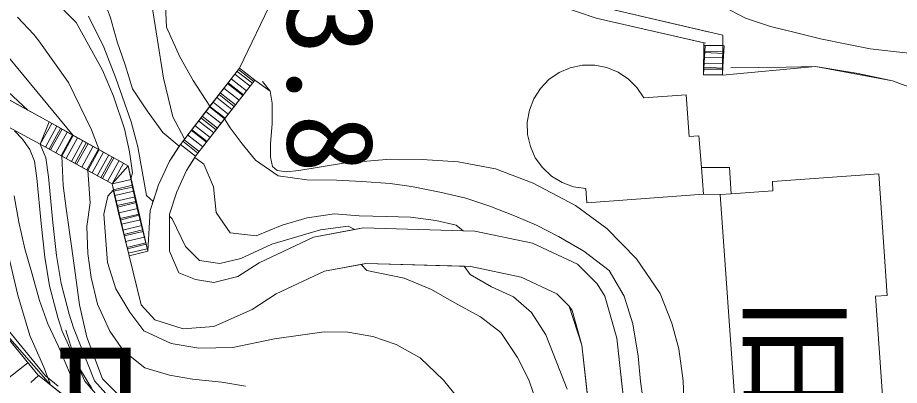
# Model space of a CAD drawing. Units: millimetres on the paper. Extents: x -1 to 831, y -18 to 611.
# Drawn here: x 576.7 to 669.8, y 373.3 to 412.2 of the extents above; entities that cross this region are included whole.
import ezdxf
from ezdxf.enums import TextEntityAlignment as Align

# ---------------------------------------------------------------- set-up
doc = ezdxf.new("R2010")
doc.units = ezdxf.units.MM
for name, color, linetype, lineweight in [('（配置）現況', 8, 'Continuous', 9), ('（配置）現況-地物', 8, 'Continuous', 9), ('（配置）現況-文字', 8, 'Continuous', 9), ('（配置）現況-法表示', 8, 'Continuous', 18), ('（配置）計画-コンタ・法表示', 8, 'Continuous', 9), ('（配置）計画-既存表記', 8, 'Continuous', 18)]:
    doc.layers.add(name, color=color, linetype=linetype, lineweight=lineweight)
doc.styles.add('ＭＳ ゴシック', font='')
doc.styles.get('ＭＳ ゴシック').set_extended_font_data('MS Gothic')

msp = doc.modelspace()

# ---------------------------------------------------------------- linework, layer by layer
at = {"layer": '（配置）現況'}
for p, q in [((625.959, 416.156), (637.772, 412.131)), ((638.122, 413.343), (649.609, 410.681)), ((637.772, 412.131), (649.334, 409.481)), ((649.309, 409.243), (649.134, 406.156)), ((649.309, 409.243), (651.297, 409.218)), ((651.297, 409.218), (651.172, 407.018)), ((567.659, 407.956), (577.734, 402.406)), ((635.047, 406.893), (636.334, 407.156)), ((636.334, 407.156), (637.634, 407.156)), ((637.634, 407.156), (638.909, 406.918)), ((596.984, 402.831), (600.109, 406.831)), ((600.109, 406.831), (596.984, 402.831)), ((600.109, 406.831), (601.722, 405.581)), ((632.797, 405.643), (633.872, 406.381)), ((633.872, 406.381), (635.047, 406.893)), ((638.909, 406.918), (640.109, 406.418)), ((640.109, 406.418), (641.184, 405.693)), ((649.134, 406.156), (651.122, 406.131)), ((651.172, 407.018), (651.122, 406.131)), ((598.534, 401.481), (601.722, 405.581)), ((601.722, 405.581), (598.534, 401.481)), ((631.897, 404.706), (632.797, 405.643)), ((641.184, 405.693), (642.097, 404.793)), ((631.184, 403.618), (631.897, 404.706)), ((642.097, 404.793), (642.822, 403.693)), ((630.734, 402.406), (631.184, 403.618)), ((642.822, 403.693), (647.284, 404.018)), ((647.284, 404.018), (647.597, 399.618)), ((577.734, 402.406), (579.997, 401.156)), ((593.859, 398.793), (596.984, 402.831)), ((596.984, 402.831), (593.859, 398.793)), ((630.509, 401.131), (630.734, 402.406)), ((595.472, 397.543), (598.534, 401.481)), ((598.534, 401.481), (595.472, 397.543)), ((579.997, 401.156), (582.547, 399.731)), ((579.997, 401.156), (582.547, 399.731)), ((630.547, 399.831), (630.509, 401.131)), ((582.547, 399.731), (585.297, 398.206)), ((582.547, 399.731), (585.297, 398.206)), ((630.834, 398.568), (630.547, 399.831)), ((647.597, 399.618), (648.647, 399.706)), ((648.647, 399.706), (648.897, 396.356)), ((579.059, 398.806), (581.347, 397.543)), ((579.059, 398.806), (581.347, 397.543)), ((593.747, 398.618), (593.859, 398.793)), ((585.297, 398.206), (587.859, 396.793)), ((585.297, 398.206), (587.859, 396.793)), ((592.697, 397.006), (593.747, 398.618)), ((631.359, 397.381), (630.834, 398.568)), ((581.347, 397.543), (584.084, 396.018)), ((581.347, 397.543), (584.084, 396.018)), ((591.559, 394.506), (592.697, 397.006)), ((594.497, 396.018), (595.397, 397.406)), ((595.397, 397.406), (595.472, 397.543)), ((632.122, 396.331), (631.359, 397.381)), ((584.084, 396.018), (586.647, 394.606)), ((584.084, 396.018), (586.647, 394.606)), ((587.859, 396.793), (588.334, 396.531)), ((588.334, 396.531), (588.634, 395.156)), ((593.472, 393.768), (594.497, 396.018)), ((633.059, 395.443), (632.122, 396.331)), ((648.897, 396.356), (649.109, 393.518)), ((649.109, 393.518), (648.897, 396.356)), ((648.897, 396.356), (651.859, 396.356)), ((651.859, 396.356), (652.034, 393.581)), ((588.634, 395.156), (588.822, 394.281)), ((634.184, 394.768), (633.059, 395.443)), ((656.397, 394.868), (667.634, 395.668)), ((667.634, 395.668), (668.534, 382.831)), ((586.784, 393.981), (586.647, 394.606)), ((588.822, 394.281), (589.297, 392.018)), ((588.822, 394.281), (589.297, 392.018)), ((590.984, 392.768), (591.559, 394.506)), ((635.397, 394.318), (634.184, 394.768)), ((636.684, 394.118), (635.397, 394.318)), ((636.797, 392.631), (636.684, 394.118)), ((656.459, 393.893), (656.397, 394.868)), ((586.809, 393.856), (586.784, 393.981)), ((587.309, 391.556), (586.809, 393.856)), ((587.309, 391.556), (586.809, 393.856)), ((592.697, 391.406), (593.472, 393.768)), ((649.109, 393.518), (636.797, 392.631)), ((650.872, 393.506), (649.109, 393.518)), ((650.872, 393.506), (652.034, 393.581)), ((652.034, 393.581), (650.872, 393.506)), ((652.534, 370.131), (650.872, 393.506)), ((652.034, 393.581), (656.459, 393.893)), ((590.659, 391.793), (590.984, 392.768)), ((588.447, 387.006), (587.309, 391.556)), ((588.447, 387.006), (587.309, 391.556)), ((589.297, 392.018), (590.434, 387.493)), ((589.297, 392.018), (590.434, 387.493)), ((590.434, 387.493), (590.659, 391.793)), ((592.697, 391.193), (592.697, 391.406)), ((592.697, 387.493), (592.697, 391.193)), ((607.909, 388.993), (612.284, 389.793)), ((612.284, 389.793), (613.172, 389.956)), ((613.172, 389.956), (623.734, 389.668)), ((623.734, 389.668), (624.984, 389.631)), ((624.984, 389.631), (631.047, 388.356)), ((602.172, 386.281), (607.909, 388.993)), ((592.697, 387.493), (593.684, 385.218)), ((631.047, 388.356), (635.822, 386.118)), ((589.734, 381.831), (588.447, 387.006)), ((599.934, 384.843), (602.172, 386.281)), ((612.947, 386.093), (609.072, 385.393)), ((613.459, 386.193), (612.947, 386.093)), ((623.847, 385.906), (613.459, 386.193)), ((624.534, 385.893), (623.847, 385.906)), ((629.847, 384.768), (624.534, 385.893)), ((635.822, 386.118), (637.897, 384.043)), ((593.684, 385.218), (595.472, 384.531)), ((597.384, 384.206), (599.934, 384.843)), ((609.072, 385.393), (603.997, 382.993)), ((633.634, 383.006), (629.847, 384.768)), ((595.472, 384.531), (597.384, 384.206)), ((637.897, 384.043), (638.684, 382.768)), ((603.997, 382.993), (601.447, 381.356)), ((634.934, 381.693), (633.634, 383.006)), ((668.534, 382.831), (667.309, 382.743)), ((638.684, 382.768), (639.959, 378.306)), ((667.309, 382.743), (668.172, 370.356)), ((580.134, 373.393), (573.172, 381.318)), ((591.159, 380.243), (589.734, 381.831)), ((601.447, 381.356), (597.397, 379.543)), ((635.234, 381.231), (634.934, 381.693)), ((636.272, 377.581), (635.234, 381.231)), ((594.159, 379.318), (591.159, 380.243)), ((581.747, 379.168), (582.822, 375.793)), ((597.397, 379.543), (594.159, 379.318)), ((639.959, 378.306), (640.934, 369.681)), ((637.209, 369.168), (636.272, 377.581)), ((582.822, 375.793), (584.509, 373.006)), ((582.772, 371.3), (580.134, 373.393))]:
    msp.add_line(p, q, dxfattribs=at)
at = {"layer": '（配置）現況-地物'}
for p, q in [((649.272, 408.493), (651.259, 408.406)), ((599.872, 406.506), (601.484, 405.256)), ((649.184, 406.931), (651.172, 406.856)), ((598.909, 405.281), (600.522, 404.018)), ((597.947, 404.043), (599.559, 402.793)), ((596.984, 402.806), (598.597, 401.556)), ((596.022, 401.581), (597.647, 400.331)), ((579.059, 398.806), (579.997, 401.156)), ((581.184, 400.481), (579.984, 398.293)), ((582.547, 399.731), (581.347, 397.543)), ((595.072, 400.343), (596.684, 399.093)), ((583.909, 398.968), (582.722, 396.781)), ((593.859, 398.793), (595.472, 397.543)), ((594.109, 399.118), (595.722, 397.856)), ((585.297, 398.231), (584.084, 396.043)), ((586.659, 397.456), (585.447, 395.268)), ((587.859, 396.793), (586.647, 394.606)), ((586.809, 393.856), (588.822, 394.281)), ((587.147, 392.318), (589.147, 392.743)), ((587.497, 390.793), (589.484, 391.293)), ((587.884, 389.281), (589.847, 389.768)), ((588.259, 387.756), (590.247, 388.256)), ((590.434, 387.493), (588.447, 387.006))]:
    msp.add_line(p, q, dxfattribs=at)
at = {"layer": '（配置）現況-法表示'}
for p, q in [((657.86, 406.936), (651.998, 406.886)), ((660.96, 407.023), (657.86, 406.936)), ((665.448, 406.286), (660.96, 407.023)), ((669.073, 405.486), (665.448, 406.286)), ((602.548, 405.448), (603.335, 404.423)), ((671.485, 404.611), (669.073, 405.486)), ((603.335, 404.423), (603.548, 403.136)), ((603.548, 403.136), (603.548, 400.973)), ((603.548, 400.973), (603.373, 398.898)), ((603.373, 398.898), (603.373, 397.423)), ((603.373, 397.423), (603.598, 396.461)), ((606.385, 396.023), (611.098, 396.798)), ((611.098, 396.798), (616.023, 397.223)), ((616.023, 397.223), (619.398, 397.186)), ((619.398, 397.186), (623.198, 396.936)), ((623.198, 396.936), (627.148, 396.198)), ((603.598, 396.461), (604.073, 396.023)), ((604.073, 396.023), (605.073, 395.886)), ((605.073, 395.886), (606.385, 396.023)), ((627.148, 396.198), (631.148, 394.686)), ((631.148, 394.686), (635.598, 392.336)), ((635.598, 392.336), (638.91, 389.886)), ((638.91, 389.886), (642.035, 386.698)), ((642.035, 386.698), (644.535, 383.048)), ((644.535, 383.048), (645.785, 379.886)), ((573.998, 381.186), (579.61, 374.348)), ((645.785, 379.886), (646.535, 377.198)), ((646.535, 377.198), (646.985, 373.798)), ((579.61, 374.348), (580.96, 373.261)), ((646.985, 373.798), (647.16, 369.436))]:
    msp.add_line(p, q, dxfattribs=at)
at = {"layer": '（配置）計画-コンタ・法表示'}
for p, q in [((585.247, 415.493), (586.497, 412.143)), ((653.572, 412.118), (647.034, 415.568)), ((579.372, 415.231), (582.859, 411.668)), ((592.085, 405.773), (590.698, 414.573)), ((592.272, 414.256), (592.409, 411.181)), ((576.672, 412.243), (578.397, 410.393)), ((584.172, 412.331), (585.772, 409.056)), ((586.497, 412.143), (587.184, 409.631)), ((656.209, 411.243), (653.572, 412.118)), ((582.859, 411.668), (585.622, 406.643)), ((592.409, 411.181), (593.822, 408.031)), ((658.822, 410.593), (656.209, 411.243)), ((578.397, 410.393), (578.897, 409.743)), ((661.497, 409.943), (658.822, 410.593)), ((664.259, 409.368), (661.497, 409.943)), ((578.897, 409.743), (582.034, 405.331)), ((585.772, 409.056), (587.034, 405.793)), ((587.184, 409.631), (588.047, 407.181)), ((666.722, 408.881), (664.259, 409.368)), ((571.397, 408.318), (577.743, 402.398)), ((575.072, 408.768), (576.684, 406.793)), ((593.822, 408.031), (595.197, 405.543)), ((669.497, 408.568), (666.722, 408.881)), ((672.334, 408.256), (669.497, 408.568)), ((588.047, 407.181), (588.822, 404.668)), ((576.684, 406.793), (582.547, 399.731)), ((585.622, 406.643), (586.809, 403.881)), ((582.034, 405.331), (584.484, 400.331)), ((587.034, 405.793), (588.659, 401.168)), ((593.06, 401.698), (592.085, 405.773)), ((595.197, 405.543), (596.984, 402.831)), ((588.822, 404.668), (590.359, 402.331)), ((586.809, 403.881), (587.972, 400.418)), ((590.359, 402.331), (591.997, 400.043)), ((594.307, 399.368), (593.06, 401.698)), ((598.534, 401.481), (599.109, 400.531)), ((588.659, 401.168), (589.359, 398.543)), ((599.109, 400.531), (600.397, 398.831)), ((576.347, 400.218), (577.184, 399.343)), ((584.484, 400.331), (585.297, 398.206)), ((587.972, 400.418), (588.484, 397.993)), ((591.997, 400.043), (593.747, 398.618)), ((577.184, 399.343), (577.947, 398.231)), ((579.059, 398.806), (579.647, 397.356)), ((600.397, 398.831), (601.797, 397.106)), ((577.947, 398.231), (578.447, 397.018)), ((588.484, 397.993), (588.797, 395.768)), ((589.359, 398.543), (590.297, 393.406)), ((578.447, 397.018), (578.684, 395.218)), ((579.647, 397.356), (579.934, 395.343)), ((581.347, 397.543), (581.484, 394.456)), ((595.397, 397.406), (596.334, 396.706)), ((601.797, 397.106), (604.184, 395.481)), ((584.084, 396.018), (584.334, 392.606)), ((596.334, 396.706), (597.347, 394.306)), ((578.684, 395.218), (579.159, 390.418)), ((579.934, 395.343), (580.397, 390.531)), ((588.797, 395.768), (588.634, 395.156)), ((604.184, 395.481), (607.234, 395.031)), ((607.234, 395.031), (610.359, 395.018)), ((610.359, 395.018), (613.022, 394.881)), ((581.484, 394.456), (581.809, 392.006)), ((597.347, 394.306), (597.634, 391.593)), ((613.022, 394.881), (616.009, 394.643)), ((616.009, 394.643), (618.284, 394.343)), ((618.284, 394.343), (621.447, 393.718)), ((576.297, 393.343), (576.797, 390.581)), ((586.209, 393.306), (585.772, 391.418)), ((586.784, 393.981), (586.209, 393.306)), ((590.297, 393.406), (590.984, 392.768)), ((621.447, 393.718), (624.022, 393.093)), ((624.022, 393.093), (626.547, 392.256)), ((584.334, 392.606), (583.972, 390.106)), ((626.547, 392.256), (629.147, 391.231)), ((581.809, 392.006), (582.347, 388.043)), ((585.772, 391.418), (586.172, 386.318)), ((597.634, 391.593), (599.109, 389.431)), ((607.272, 391.043), (610.134, 391.468)), ((610.134, 391.468), (612.747, 391.231)), ((612.747, 391.231), (615.634, 391.156)), ((629.147, 391.231), (631.497, 390.256)), ((576.797, 390.581), (577.434, 387.743)), ((579.159, 390.418), (579.559, 386.868)), ((580.397, 390.531), (580.784, 387.043)), ((592.697, 391.193), (592.997, 390.906)), ((592.997, 390.906), (594.397, 388.006)), ((604.609, 390.256), (607.272, 391.043)), ((615.634, 391.156), (618.172, 391.106)), ((618.172, 391.106), (620.859, 390.756)), ((620.859, 390.756), (622.997, 390.243)), ((583.972, 390.106), (584.072, 387.256)), ((599.109, 389.431), (601.872, 389.131)), ((601.872, 389.131), (604.609, 390.256)), ((603.509, 388.256), (608.659, 389.768)), ((608.659, 389.768), (611.584, 390.156)), ((611.584, 390.156), (612.284, 389.793)), ((622.997, 390.243), (623.734, 389.668)), ((631.497, 390.256), (633.822, 389.043)), ((633.822, 389.043), (636.484, 387.493)), ((577.434, 387.743), (578.122, 385.331)), ((582.347, 388.043), (582.772, 384.956)), ((594.397, 388.006), (595.897, 386.531)), ((600.247, 386.743), (603.509, 388.256)), ((636.484, 387.493), (639.159, 385.468)), ((575.709, 387.056), (576.684, 382.868)), ((579.559, 386.868), (580.047, 383.856)), ((580.784, 387.043), (581.284, 384.093)), ((584.072, 387.256), (584.422, 384.718)), ((598.034, 386.206), (600.247, 386.743)), ((586.172, 386.318), (587.059, 383.543)), ((595.897, 386.531), (598.034, 386.206)), ((612.947, 386.093), (613.559, 385.456)), ((623.847, 385.906), (624.484, 385.056)), ((578.122, 385.331), (578.997, 382.293)), ((582.772, 384.956), (583.197, 381.843)), ((584.422, 384.718), (585.122, 381.906)), ((613.559, 385.456), (617.509, 384.643)), ((624.484, 385.056), (626.722, 383.743)), ((639.159, 385.468), (640.759, 382.743)), ((580.047, 383.856), (580.922, 380.506)), ((581.284, 384.093), (582.122, 380.843)), ((617.509, 384.643), (620.384, 383.456)), ((576.684, 382.868), (577.972, 378.593)), ((587.059, 383.543), (588.522, 381.068)), ((620.384, 383.456), (622.797, 382.068)), ((626.722, 383.743), (629.047, 382.681)), ((578.997, 382.293), (579.872, 379.818)), ((585.122, 381.906), (586.409, 379.043)), ((622.797, 382.068), (625.584, 380.581)), ((629.047, 382.681), (630.959, 381.043)), ((640.759, 382.743), (641.647, 379.818)), ((583.197, 381.843), (583.997, 378.418)), ((588.522, 381.068), (590.009, 379.081)), ((630.959, 381.043), (632.459, 378.656)), ((580.922, 380.506), (581.372, 379.043)), ((582.122, 380.843), (582.572, 379.418)), ((625.584, 380.581), (627.722, 378.906)), ((579.872, 379.818), (580.972, 377.443)), ((641.647, 379.818), (642.234, 376.406)), ((577.972, 378.593), (579.422, 375.268)), ((583.997, 378.418), (585.634, 374.006)), ((586.409, 379.043), (587.859, 376.981)), ((590.009, 379.081), (592.884, 377.743)), ((599.397, 377.331), (603.822, 378.256)), ((603.822, 378.256), (609.059, 378.981)), ((609.059, 378.981), (611.559, 378.943)), ((611.559, 378.943), (614.209, 378.506)), ((614.209, 378.506), (616.647, 377.631)), ((627.722, 378.906), (629.459, 376.281)), ((632.459, 378.656), (634.722, 372.918)), ((580.972, 377.443), (582.534, 373.781)), ((592.884, 377.743), (595.809, 377.268)), ((595.809, 377.268), (599.397, 377.331)), ((616.647, 377.631), (619.209, 376.243)), ((587.859, 376.981), (590.097, 375.181)), ((642.234, 376.406), (642.484, 373.731)), ((577.755, 375.713), (575.091, 373.619)), ((619.209, 376.243), (621.647, 373.881)), ((629.459, 376.281), (630.672, 373.918)), ((579.422, 375.268), (580.134, 373.393)), ((590.097, 375.181), (592.697, 374.406)), ((578.878, 374.378), (578.048, 373.648)), ((582.534, 373.781), (583.909, 371.618)), ((585.634, 374.006), (588.047, 371.631)), ((592.697, 374.406), (595.159, 373.981)), ((595.159, 373.981), (598.234, 373.656)), ((598.234, 373.656), (600.759, 373.256)), ((621.647, 373.881), (623.759, 371.268)), ((630.672, 373.918), (631.834, 370.556)), ((642.484, 373.731), (642.822, 371.156))]:
    msp.add_line(p, q, dxfattribs=at)
for points in [[(582.572, 379.418), (584.8, 373.818), (587.453, 370.824), (593.411, 366.96)], [(581.372, 379.043), (583.752, 373.756), (588.604, 368.197)]]:
    msp.add_lwpolyline(points, dxfattribs=at)
at = {"layer": '（配置）計画-既存表記'}
for p, q in [((637.772, 412.131), (625.959, 416.156)), ((600.114, 406.837), (603.822, 414.606)), ((651.174, 410.318), (638.122, 413.343)), ((649.176, 409.517), (637.772, 412.131)), ((651.121, 406.095), (651.174, 410.318)), ((649.134, 406.12), (649.176, 409.517)), ((651.161, 409.22), (649.173, 409.245)), ((651.145, 407.97), (649.157, 407.995)), ((651.153, 408.595), (649.165, 408.62)), ((651.137, 407.345), (649.149, 407.37)), ((601.227, 404.944), (599.616, 406.196)), ((601.61, 405.437), (600, 406.69)), ((651.121, 406.095), (649.134, 406.12)), ((651.129, 406.72), (649.142, 406.745)), ((595.472, 397.543), (601.722, 405.581)), ((600.459, 403.957), (598.849, 405.21)), ((600.843, 404.451), (599.232, 405.703)), ((600.076, 403.464), (598.465, 404.716)), ((599.308, 402.477), (597.698, 403.73)), ((599.692, 402.97), (598.081, 404.223)), ((598.541, 401.49), (596.93, 402.743)), ((598.925, 401.984), (597.314, 403.236)), ((597.774, 400.504), (596.163, 401.756)), ((598.157, 400.997), (596.547, 402.249)), ((579.059, 398.806), (580.277, 401)), ((580.276, 401), (579.064, 398.803)), ((580.823, 400.698), (579.611, 398.501)), ((597.006, 399.517), (595.396, 400.769)), ((597.39, 400.01), (595.779, 401.263)), ((597.39, 400.01), (595.779, 401.263)), ((581.371, 400.396), (580.158, 398.199)), ((581.918, 400.094), (580.706, 397.897)), ((582.465, 399.792), (581.253, 397.595)), ((596.239, 398.53), (594.628, 399.782)), ((596.623, 399.023), (595.012, 400.276)), ((583.012, 399.49), (581.8, 397.293)), ((583.559, 399.188), (582.347, 396.991)), ((584.107, 398.886), (582.894, 396.689)), ((595.855, 398.037), (594.245, 399.289)), ((584.654, 398.584), (583.441, 396.387)), ((585.201, 398.282), (583.989, 396.085)), ((585.748, 397.98), (584.536, 395.783)), ((586.295, 397.678), (585.083, 395.481)), ((586.842, 397.376), (585.63, 395.179)), ((587.39, 397.074), (586.177, 394.877)), ((588.334, 396.531), (586.647, 394.606)), ((586.647, 394.606), (588.672, 395.076)), ((586.788, 393.997), (588.814, 394.468)), ((586.93, 393.388), (588.955, 393.859)), ((587.071, 392.779), (589.097, 393.25)), ((587.213, 392.171), (589.238, 392.641)), ((587.354, 391.562), (589.379, 392.032)), ((587.495, 390.953), (589.521, 391.424)), ((587.637, 390.344), (589.662, 390.815)), ((587.778, 389.735), (589.804, 390.206)), ((587.92, 389.127), (589.945, 389.597)), ((588.061, 388.518), (590.087, 388.989)), ((588.203, 387.909), (590.228, 388.38)), ((588.344, 387.3), (590.37, 387.771))]:
    msp.add_line(p, q, dxfattribs=at)
for points in [[(722.222, 435.568), (725.147, 432.318), (720.784, 429.193), (718.272, 427.293), (714.222, 423.318), (709.209, 416.793), (707.347, 414.318), (706.159, 412.743), (705.272, 411.831), (704.372, 411.043), (703.447, 410.268), (702.609, 409.731), (701.384, 409.043), (700.272, 408.506), (698.872, 407.968), (697.372, 407.631), (685.222, 405.331), (676.059, 403.593), (672.973, 403.748), (671.485, 404.611), (669.073, 405.486), (660.96, 407.023), (651.121, 406.095)], [(601.722, 405.581), (600.114, 406.837), (593.859, 398.793)], [(647.16, 369.436), (646.985, 373.798), (646.535, 377.198), (645.785, 379.886), (644.535, 383.048), (642.035, 386.698), (638.91, 389.886), (635.598, 392.336), (631.148, 394.686), (627.148, 396.198), (623.198, 396.936), (619.398, 397.186), (616.023, 397.223), (611.098, 396.798), (606.385, 396.023), (605.073, 395.886), (604.073, 396.023), (603.598, 396.461), (603.373, 397.423), (603.373, 398.898), (603.548, 400.973), (603.548, 403.136), (603.335, 404.423), (601.722, 405.581)], [(590.434, 387.493), (590.659, 391.793), (591.559, 394.506), (592.697, 397.006), (593.859, 398.793), (595.472, 397.543), (594.497, 396.018), (593.472, 393.768), (592.697, 391.406), (592.697, 387.493), (593.684, 385.218), (595.472, 384.531), (597.384, 384.206), (599.934, 384.843), (602.172, 386.281), (607.909, 388.993), (613.172, 389.956), (623.734, 389.668), (624.984, 389.631), (631.047, 388.356), (635.822, 386.118), (637.897, 384.043), (638.684, 382.768), (639.959, 378.306), (640.934, 369.681)], [(590.434, 387.493), (588.449, 386.997), (589.734, 381.831), (591.159, 380.243), (594.159, 379.318), (597.397, 379.543), (601.447, 381.356), (603.997, 382.993), (609.072, 385.393), (613.459, 386.193), (624.534, 385.893), (629.847, 384.768), (633.634, 383.006), (634.934, 381.693), (636.272, 377.581), (637.209, 369.168), (640.418, 351.453)], [(582.467, 371.522), (578.792, 374.447), (570.754, 384.26)]]:
    msp.add_lwpolyline(points, dxfattribs=at)
msp.add_lwpolyline([(562.347, 407.631), (548.334, 406.043), (546.759, 405.131), (547.659, 403.093), (553.084, 398.793), (556.604, 396.129), (555.084, 393.085), (551.522, 396.781), (545.584, 401.481), (543.484, 406.206), (547.534, 408.518), (563.509, 409.993), (568.074, 419.348), (572.24, 417.331), (567.642, 407.964), (579.997, 401.156), (588.334, 396.531), (590.434, 387.493), (588.449, 386.997), (586.647, 394.606), (579.059, 398.806), (566.497, 405.593)], close=True, dxfattribs=at)

# ---------------------------------------------------------------- texts
at = {"layer": '（配置）現況-文字', "style": 'ＭＳ ゴシック'}
for s, height, p in [('53.8', 9.164, (602.422, 420.693)), ('旧児童文化館', 9.164, (651.497, 382.831)), ('中央公園', 11.46, (574.847, 378.806))]:
    msp.add_text(s, height=height, rotation=270, dxfattribs=at).set_placement(p, align=Align.BOTTOM_LEFT)

doc.saveas('drawing.dxf')
